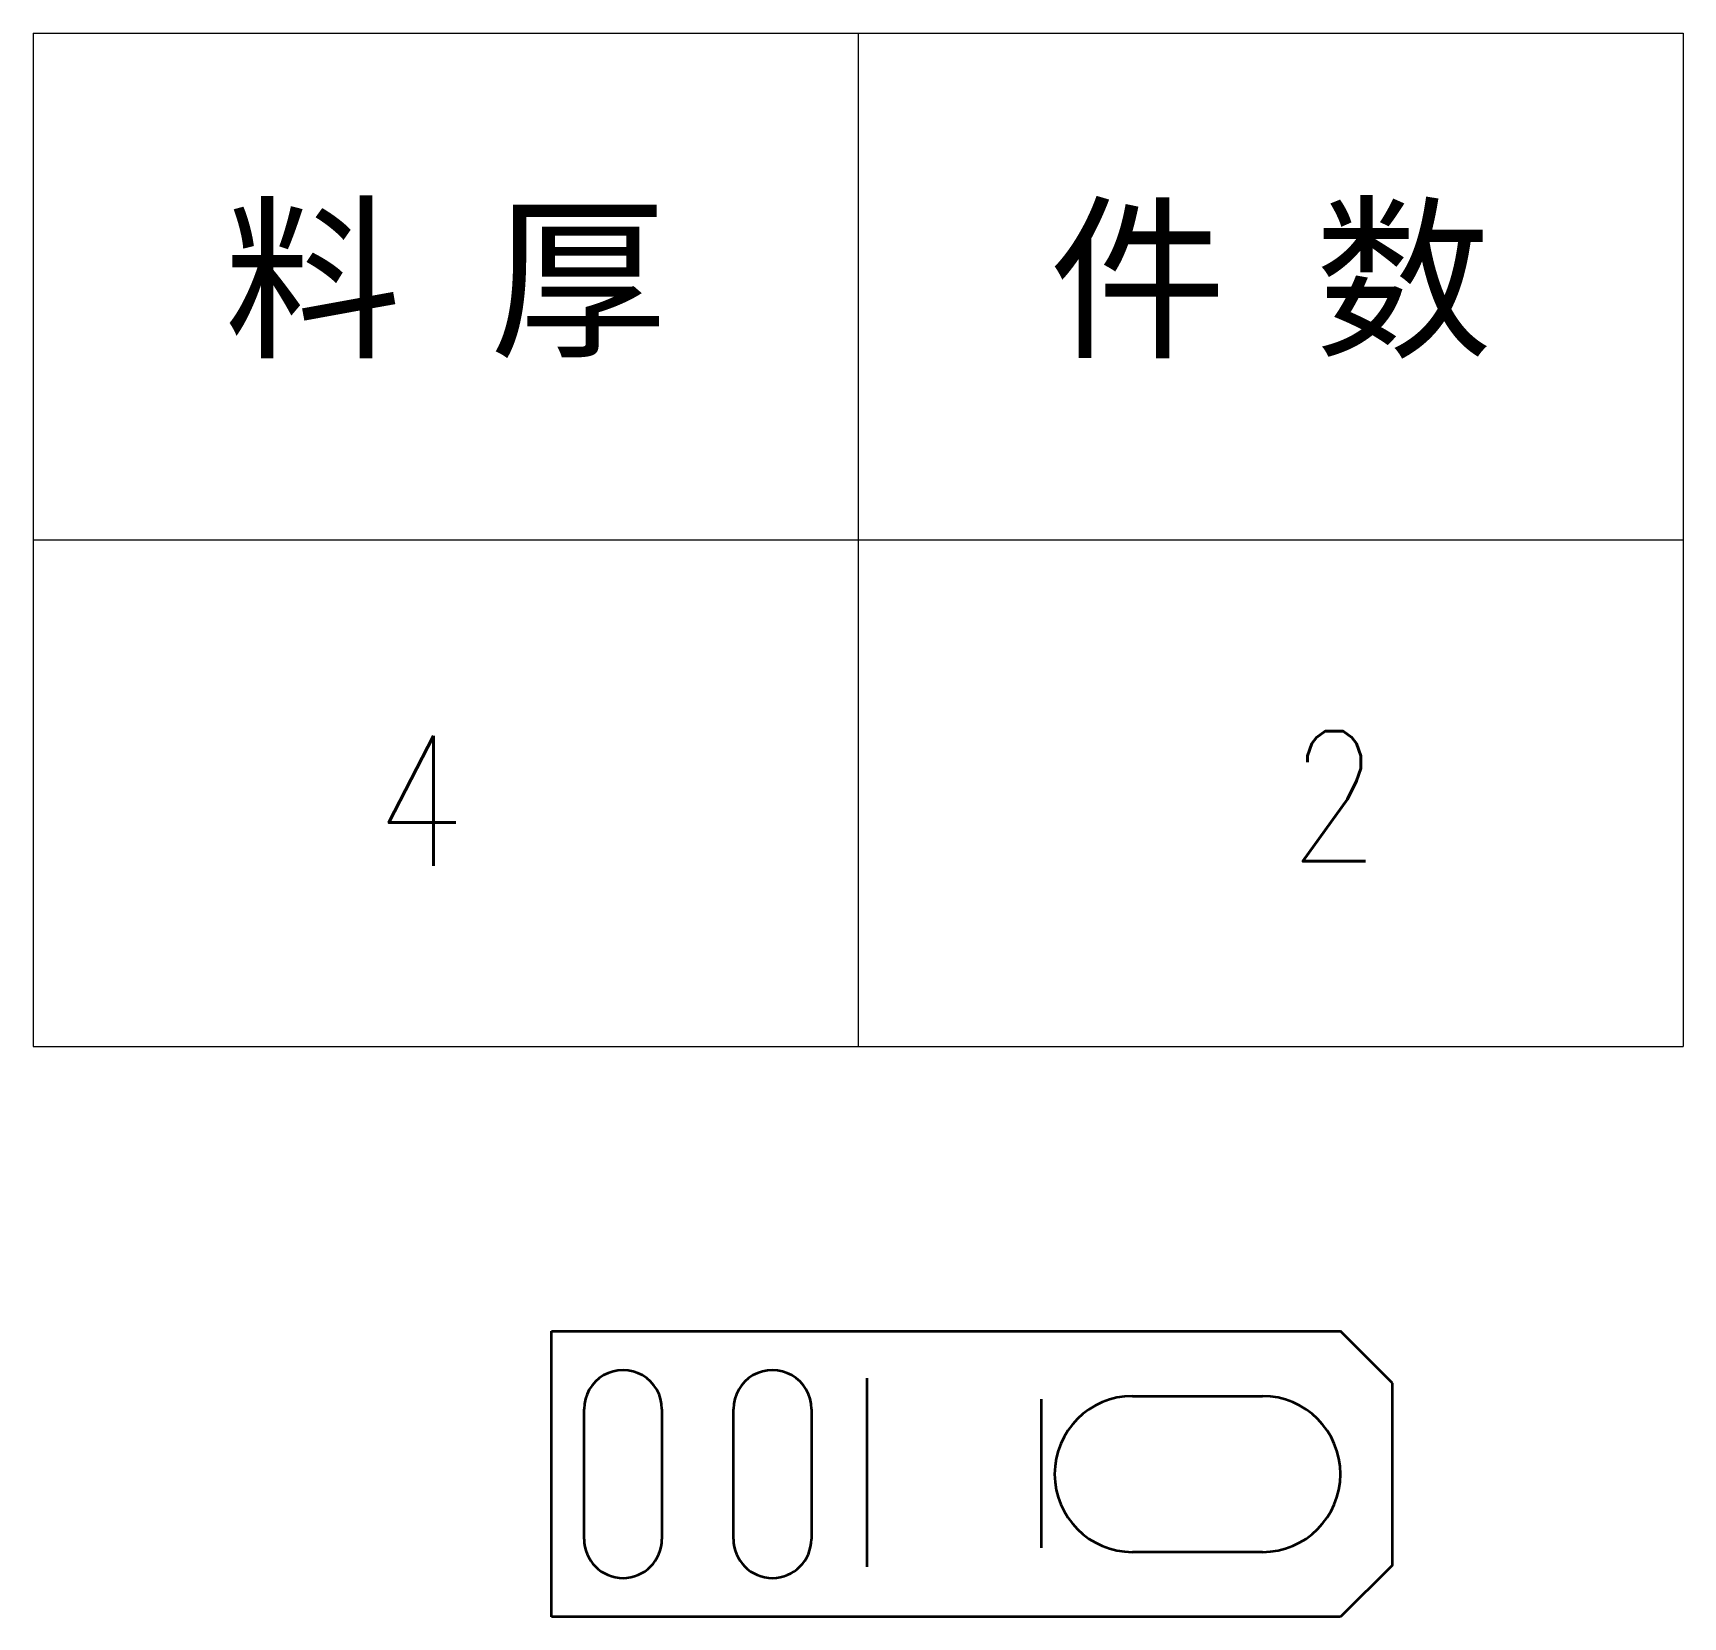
# Model space of a CAD drawing. Header units: millimetres. Extents: x 53130 to 124945, y -23470 to -1811.
# Drawn here: x 57270.9 to 57397.9, y -2145.5 to -2023.6 of the extents above; entities that cross this region are included whole.
import ezdxf
from ezdxf.enums import TextEntityAlignment as Align

# ---------------------------------------------------------------- set-up
doc = ezdxf.new("R2010")
doc.units = ezdxf.units.MM
doc.header["$LTSCALE"] = 0.5
doc.layers.add('标注线', color=3, linetype='Continuous', lineweight=18)
doc.layers.add('粗实线', color=7, linetype='Continuous', lineweight=35)
doc.styles.add('DIM', font='romans.shx', dxfattribs={"width": 0.8, "bigfont": 'bigfont.shx'})

# ---------------------------------------------------------------- blocks, each defined once
blk = doc.blocks.new('*T381')
at = {"color": 0, "linetype": 'ByBlock', "lineweight": -2, "transparency": 16777216}
for p, q in [((0, 0), (127, 0)), ((0, 0), (0, -78)), ((63.5, 0), (63.5, -78)), ((127, 0), (127, -78)), ((0, -39), (127, -39)), ((0, -78), (127, -78))]:
    blk.add_line(p, q, dxfattribs=at)
at = {"color": 0, "transparency": 16777216, "char_height": 10, "width": 60.5, "attachment_point": 5}
for s, insert in [('{\\fSimSun|b0|i0|c134|p2;料 厚}', (31.75, -19.5)), ('{\\fSimSun|b0|i0|c134|p2;件 数}', (95.25, -19.5))]:
    blk.add_mtext(s, dxfattribs=dict(at, insert=insert))
blk = doc.blocks.new('拆图参数')
blk.add_blockref('*T381', (-63.5, 78))
at = {"style": 'DIM', "width": 0.8}
blk.add_attdef('1', text='', height=10, dxfattribs=at).set_placement((36.65, 19.27), align=Align.MIDDLE_CENTER)
blk.add_attdef('6', text='', height=10, dxfattribs=at).set_placement((-37.13, 18.91), align=Align.MIDDLE_LEFT)

msp = doc.modelspace()

# ---------------------------------------------------------------- linework, layer by layer
at = {"layer": '粗实线'}
for p, q in [((57310.791, -2123.507), (57371.511, -2123.507)), ((57371.511, -2145.507), (57310.791, -2145.507))]:
    msp.add_line(p, q, dxfattribs=at)
at = {"layer": '粗实线', "ltscale": 0.349999}
for p, q in [((57310.791, -2145.507), (57310.791, -2123.507)), ((57335.091, -2141.653), (57335.091, -2127.116)), ((57375.511, -2141.507), (57375.511, -2127.507)), ((57348.511, -2140.185), (57348.511, -2128.749))]:
    msp.add_line(p, q, dxfattribs=at)
at = {"layer": '粗实线', "ltscale": 0.141419}
msp.add_line((57375.511, -2127.507), (57371.511, -2123.507), dxfattribs=at)
at = {"layer": '粗实线', "ltscale": 0.250005}
for p, q in [((57355.511, -2128.507), (57365.511, -2128.507)), ((57365.511, -2140.507), (57355.511, -2140.507))]:
    msp.add_line(p, q, dxfattribs=at)
at = {"layer": '粗实线', "ltscale": 0.25}
for p, q in [((57313.291, -2139.507), (57313.291, -2129.507)), ((57319.291, -2129.507), (57319.291, -2139.507)), ((57324.791, -2139.507), (57324.791, -2129.507)), ((57330.791, -2129.507), (57330.791, -2139.507))]:
    msp.add_line(p, q, dxfattribs=at)
at = {"layer": '粗实线', "ltscale": 0.141418}
msp.add_line((57375.511, -2141.507), (57371.511, -2145.507), dxfattribs=at)
at = {"layer": '粗实线'}
for centre, radius, start, end in [((57316.291, -2129.507), 3, 0, 180.00001), ((57327.791, -2129.507), 3, 0, 180.00001), ((57355.511, -2134.507), 6, 89.99983, 269.99983), ((57365.511, -2134.507), 6, 269.99983, 89.99983), ((57316.291, -2139.507), 3, 180.00001, 0), ((57327.791, -2139.507), 3, 180.00001, 0)]:
    msp.add_arc(centre, radius, start, end, dxfattribs=at)

# ---------------------------------------------------------------- block references
at = {"layer": '标注线', "color": 7}
msp.add_blockref('拆图参数', (57334.378, -2101.614), dxfattribs=at).add_auto_attribs({'1': '2', '6': '4'})

doc.saveas('drawing.dxf')
